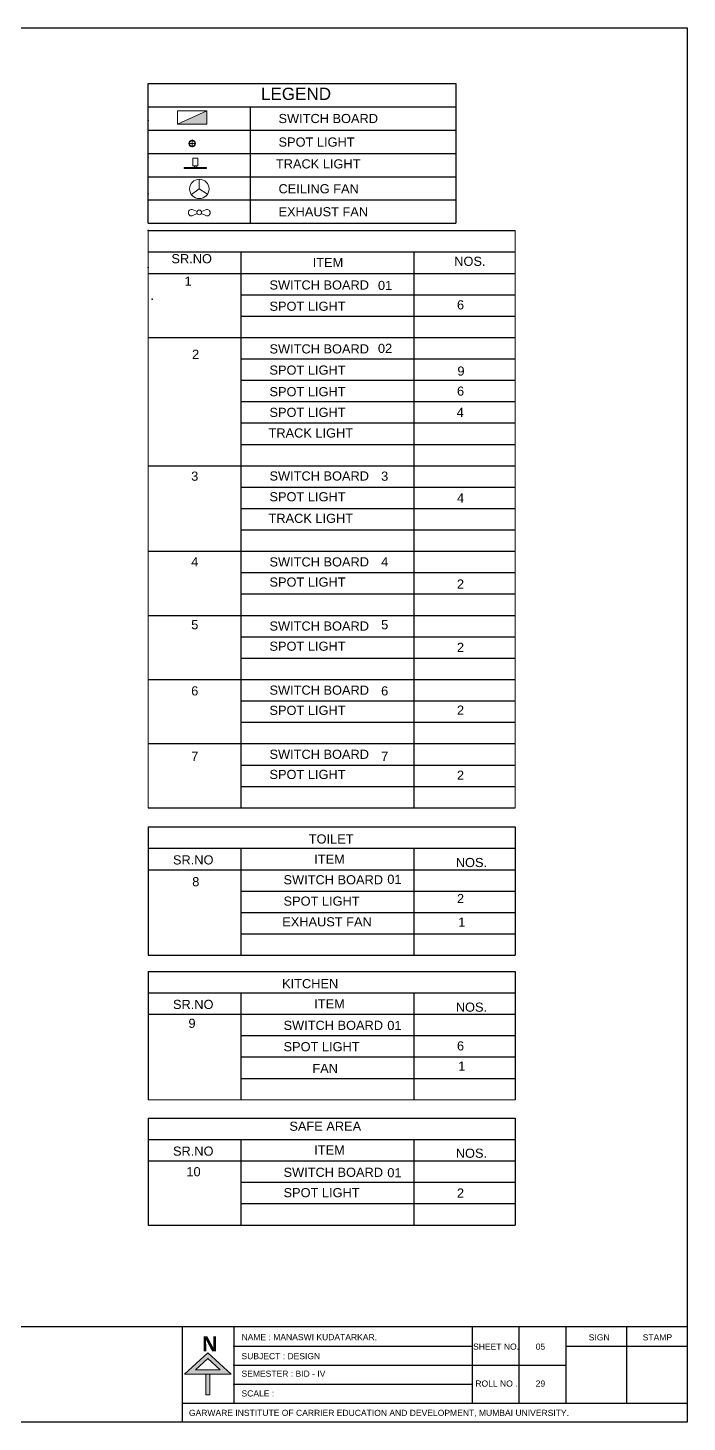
# Model space of a CAD drawing. Header units: millimetres. Extents: x 1926 to 160733, y 10813 to 39285.
# Drawn here: x 133915 to 144711, y 12464 to 35316 of the extents above; entities that cross this region are included whole.
import ezdxf

# ---------------------------------------------------------------- set-up
doc = ezdxf.new("R2010")
doc.units = ezdxf.units.MM
for name, color, linetype, lineweight in [('celling', 30, 'Continuous', 0), ('fan', 5, 'Continuous', 0), ('SCALE FORMET TEXT', 7, 'Continuous', 0), ('switch', 14, 'Continuous', 0), ('TEXT', 7, 'Continuous', 5), ('txt', 5, 'Continuous', 0), ('wall', 250, 'Continuous', 0)]:
    doc.layers.add(name, color=color, linetype=linetype, lineweight=lineweight)
doc.styles.get("Standard").update_dxf_attribs({"font": 'arial.ttf'})
doc.styles.add('style4', font='swissck.ttf')

msp = doc.modelspace()

# ---------------------------------------------------------------- hatches: boundary and pattern name
at = {"layer": 'switch'}
h = msp.add_hatch(color=256, dxfattribs=at)
h.dxf.hatch_style = 1
h.paths.add_polyline_path([(136363.62, 33737.181), (136439.752, 33737.181), (136847.896, 33737.181), (136847.896, 33953.887)])
at = {"layer": 'wall', "true_color": 0x939598}
h = msp.add_hatch(color=252, dxfattribs=at)
h.dxf.hatch_style = 1
h.paths.add_polyline_path([(136861.732, 13598.534), (136479.402, 13251.594), (136861.732, 13251.594), (137244.063, 13251.594)])
h.paths.add_polyline_path([(136861.732, 13320.904), (136658.922, 13320.904), (136861.732, 13504.941), (137064.542, 13320.904)], flags=16)
h.paths.add_polyline_path([(136896.387, 13251.594), (136827.077, 13251.594), (136827.077, 12913.02), (136896.387, 12913.02)])

# ---------------------------------------------------------------- linework, layer by layer
for p, q in [((135885.213, 34401.987), (140923.239, 34401.987)), ((135885.213, 32113.26), (135885.213, 34401.987)), ((140923.239, 34401.987), (140923.239, 32113.26)), ((135885.213, 34020.532), (140923.239, 34020.532)), ((137557.843, 32113.26), (137557.843, 34020.532)), ((135885.213, 33639.078), (140923.239, 33639.078)), ((135885.213, 33257.623), (140923.239, 33257.623)), ((135885.213, 32876.169), (140923.239, 32876.169)), ((135885.213, 32494.714), (140923.239, 32494.714)), ((135885.213, 32113.26), (140923.239, 32113.26)), ((135885.213, 31992.844), (141893.957, 31992.844)), ((135885.213, 31642.496), (141893.957, 31642.496)), ((137401.349, 31642.496), (137401.349, 22533.458)), ((140235.709, 31642.496), (140235.709, 22533.458)), ((135885.213, 31292.149), (141893.957, 31292.149)), ((137401.349, 30941.801), (141893.957, 30941.801)), ((137401.349, 30591.453), (141893.957, 30591.453)), ((135885.213, 30241.106), (141893.957, 30241.106)), ((137401.349, 29890.758), (141893.957, 29890.758)), ((137401.349, 29540.41), (141893.957, 29540.41)), ((137401.349, 29190.063), (141893.957, 29190.063)), ((137401.349, 28839.715), (141893.957, 28839.715)), ((137401.349, 28489.367), (141893.957, 28489.367)), ((135885.213, 28139.02), (141893.957, 28139.02)), ((137401.349, 27788.672), (141893.957, 27788.672)), ((137401.349, 27438.325), (141893.957, 27438.325)), ((137401.349, 27087.977), (141893.957, 27087.977)), ((135885.213, 26737.629), (141893.957, 26737.629)), ((137401.349, 26387.282), (141893.957, 26387.282)), ((137401.349, 26036.934), (141893.957, 26036.934)), ((135885.213, 25686.586), (141893.957, 25686.586)), ((137401.349, 25336.239), (141893.957, 25336.239)), ((137401.349, 24985.891), (141893.957, 24985.891)), ((135885.213, 24635.543), (141893.957, 24635.543)), ((137401.349, 24285.196), (141893.957, 24285.196)), ((137401.349, 23934.848), (141893.957, 23934.848)), ((135885.213, 23584.501), (141893.957, 23584.501)), ((137401.349, 23234.153), (141893.957, 23234.153)), ((137401.349, 22883.805), (141893.957, 22883.805)), ((135885.213, 22533.458), (141893.957, 22533.458)), ((135885.213, 22219.108), (141893.957, 22219.108)), ((135885.213, 22219.108), (135885.213, 20117.022)), ((141893.957, 22219.108), (141893.957, 20117.022)), ((135885.213, 21868.76), (141893.957, 21868.76)), ((137401.349, 21868.76), (137401.349, 20117.022)), ((140235.709, 21868.76), (140235.709, 20117.022)), ((135885.213, 21518.413), (141893.957, 21518.413)), ((137401.349, 21168.065), (141893.957, 21168.065)), ((137401.349, 20817.717), (141893.957, 20817.717)), ((137401.349, 20467.37), (141893.957, 20467.37)), ((135885.213, 20117.022), (141893.957, 20117.022)), ((135885.213, 19850.198), (141893.957, 19850.198)), ((135885.213, 19850.198), (135885.213, 17748.113)), ((141893.957, 19850.198), (141893.957, 17748.113)), ((135885.213, 19499.851), (141893.957, 19499.851)), ((137401.349, 19499.851), (137401.349, 17748.113)), ((140235.709, 19499.851), (140235.709, 17748.113)), ((135885.213, 19149.503), (141893.957, 19149.503)), ((137401.349, 18799.156), (141893.957, 18799.156)), ((137401.349, 18448.808), (141893.957, 18448.808)), ((137401.349, 18098.46), (141893.957, 18098.46)), ((135885.213, 17445.838), (141893.957, 17445.838)), ((135885.213, 17445.838), (135885.213, 15694.1)), ((141893.957, 17445.838), (141893.957, 15694.1)), ((135885.213, 17095.491), (141893.957, 17095.491)), ((137401.349, 17095.491), (137401.349, 15694.1)), ((140235.709, 17095.491), (140235.709, 15694.1)), ((135885.213, 16745.143), (141893.957, 16745.143)), ((137401.349, 16394.795), (141893.957, 16394.795)), ((137401.349, 16044.448), (141893.957, 16044.448)), ((135885.213, 15694.1), (141893.957, 15694.1)), ((144710.799, 14023.262), (113410.692, 14023.262)), ((136441.988, 14023.262), (136441.988, 12463.975)), ((137287.744, 14023.262), (137287.744, 12775.832)), ((141191.403, 14023.262), (141191.403, 12775.832)), ((141957.458, 14023.262), (141957.458, 12775.832)), ((142723.513, 14023.262), (142723.513, 12775.832)), ((143717.156, 14023.262), (143717.156, 12775.832)), ((137287.744, 13711.405), (141191.403, 13711.405)), ((142723.513, 13711.405), (144710.799, 13711.405)), ((137287.744, 13399.547), (142723.513, 13399.547)), ((137287.744, 13087.69), (141191.403, 13087.69)), ((136441.988, 12775.832), (144710.799, 12775.832))]:
    msp.add_line(p, q)
msp.add_lwpolyline([(113410.692, 35315.561), (144710.799, 35315.561), (144710.799, 12463.975), (113410.692, 12463.975)], close=True)
for p in [(135885.213, 33799.701), (135885.213, 33197.415), (135885.213, 32595.13), (135885.213, 31992.844), (135885.213, 31390.558), (135952.371, 30870.044), (137287.744, 13711.405), (137287.744, 13399.547), (137287.744, 13087.69), (137287.744, 12775.832)]:
    msp.add_point(p)
at = {"layer": 'celling'}
for p, q in [((136545.584, 33422.076), (136664.03, 33422.076)), ((136545.584, 33422.076), (136664.03, 33422.076)), ((136604.358, 33358.93), (136604.358, 33486.107)), ((136604.358, 33358.93), (136604.358, 33486.107))]:
    msp.add_line(p, q, dxfattribs=at)
for centre, radius in [((136604.807, 33422.076), 53.234), ((136604.807, 33422.076), 53.234), ((136604.358, 33422.076), 45.465), ((136604.358, 33422.076), 45.465)]:
    msp.add_circle(centre, radius, dxfattribs=at)
at = {"layer": 'fan'}
for p, q in [((136721.974, 32834.587), (136721.974, 32675.61)), ((136721.974, 32675.61), (136591.636, 32584.584)), ((136721.974, 32675.61), (136854.923, 32588.443))]:
    msp.add_line(p, q, dxfattribs=at)
msp.add_circle((136721.974, 32675.61), 158.977, dxfattribs=at)
at = {"layer": 'switch'}
msp.add_line((136847.896, 33953.887), (136363.62, 33737.181), dxfattribs=at)
msp.add_lwpolyline([(136363.62, 33953.887), (136847.896, 33953.887), (136847.896, 33737.181), (136363.62, 33737.181)], close=True, dxfattribs=at)
at = {"layer": 'TEXT'}
for p, q in [((136687.424, 32306.834), (136605.008, 32341.188)), ((136687.986, 32273.941), (136605.008, 32232.359)), ((136755.962, 32273.941), (136838.939, 32232.359)), ((136756.524, 32306.834), (136838.939, 32341.188)), ((135885.213, 31992.844), (135885.213, 22533.458)), ((141893.957, 31992.844), (141893.957, 22533.458)), ((140942.318, 30701.121), (140942.318, 30701.121)), ((140942.318, 18555.544), (140942.318, 18555.544)), ((141893.957, 17748.113), (135885.213, 17748.113))]:
    msp.add_line(p, q, dxfattribs=at)
msp.add_circle((136721.974, 32290.973), 38.016, dxfattribs=at)
for centre, start, end in [((136598.851, 32286.774), 83.5437173, 276.4562827), ((136845.097, 32286.774), 263.5437173, 96.4562827)]:
    msp.add_arc(centre, 54.762, start, end, dxfattribs=at)
at = {"layer": 'txt'}
for points in [[(136616.696, 33056.874), (136616.696, 33178.293), (136697.033, 33178.293), (136697.033, 33056.874)], [(136475.923, 33027.899), (136841.533, 33027.899), (136841.533, 33010.734), (136475.923, 33010.734)], [(136645.745, 33056.874), (136645.745, 33027.899), (136672.862, 33027.899), (136672.862, 33056.874)]]:
    msp.add_lwpolyline(points, close=True, dxfattribs=at)
at = {"layer": 'wall'}
for points in [[(136861.732, 13598.534), (136479.402, 13251.594), (136861.732, 13251.594)], [(136862.23, 13505.268), (136659.42, 13321.231), (136862.23, 13321.231), (137065.04, 13321.231), (136862.23, 13505.268)], [(136861.732, 13598.534), (137244.063, 13251.594), (136861.732, 13251.594)]]:
    msp.add_lwpolyline(points, dxfattribs=at)
msp.add_lwpolyline([(136896.885, 13251.921), (136827.575, 13251.921), (136827.575, 12913.347), (136896.885, 12913.347)], close=True, dxfattribs=at)

# ---------------------------------------------------------------- texts
for s, height, p in [('LEGEND ', 200, (137731.918, 34135.175)), ('SWITCH BOARD ', 150, (138019.301, 33755.287)), ('SPOT LIGHT ', 150, (138019.301, 33369.169)), ('TRACK LIGHT ', 150, (137976.631, 33011.82)), ('CEILING FAN ', 150, (138019.301, 32603.961)), ('EXHAUST FAN', 150, (138019.301, 32226.759)), ('SR.NO', 150, (136265.501, 31457.952)), ('ITEM ', 150, (138578.978, 31395.682)), ('NOS.', 150, (140897.194, 31415.135)), ('1 ', 150, (136480.546, 31089.368)), ('SWITCH BOARD ', 150, (137871.691, 31026.499)), ('01 ', 150, (139647.653, 31019.503)), ('6', 150, (140942.318, 30701.121)), ('SPOT LIGHT ', 150, (137871.137, 30678.649)), ('2', 150, (136604.027, 29890.758)), ('SWITCH BOARD ', 150, (137871.691, 29979.453)), ('02 ', 150, (139647.653, 29987.934)), ('SPOT LIGHT ', 150, (137871.137, 29631.603)), ('9', 150, (140949.363, 29615.686)), ('SPOT LIGHT ', 150, (137871.137, 29278.08)), ('6', 150, (140942.318, 29287.574)), ('SPOT LIGHT ', 150, (137871.137, 28938.912)), ('4', 150, (140937.912, 28939.431)), ('TRACK LIGHT ', 150, (137855.795, 28601.384)), ('3', 150, (136589.386, 27893.21)), ('SWITCH BOARD ', 150, (137871.691, 27896.5)), ('3', 150, (139699.88, 27893.21)), ('SPOT LIGHT ', 150, (137871.137, 27555.714)), ('4', 150, (140943.003, 27536.274)), ('TRACK LIGHT ', 150, (137855.795, 27202.263)), ('4', 150, (136589.386, 26488.771)), ('SWITCH BOARD ', 150, (137871.691, 26488.065)), ('4', 150, (139699.88, 26488.771)), ('SPOT LIGHT ', 150, (137871.137, 26157.45)), ('2', 150, (140941.734, 26125.322)), ('5', 150, (136589.386, 25458.262)), ('5', 150, (139699.88, 25458.262)), ('SWITCH BOARD ', 150, (137871.691, 25437.022)), ('SPOT LIGHT ', 150, (137871.137, 25106.407)), ('2', 150, (140941.734, 25087.39)), ('6', 150, (136589.386, 24374.194)), ('SWITCH BOARD ', 150, (137871.691, 24385.979)), ('6', 150, (139699.88, 24374.194)), ('SPOT LIGHT ', 150, (137871.137, 24055.364)), ('2', 150, (140941.734, 24058.168)), ('7', 150, (136589.386, 23300.051)), ('SWITCH BOARD ', 150, (137871.691, 23334.936)), ('7', 150, (139699.88, 23300.051)), ('SPOT LIGHT ', 150, (137871.137, 23004.321)), ('2', 150, (140941.734, 22991.429)), ('TOILET', 150, (138514.735, 21946.897)), ('SR.NO', 150, (136291.043, 21603.867)), ('ITEM ', 150, (138604.52, 21614.574)), ('NOS.', 150, (140922.736, 21561.051)), ('8', 150, (136606.222, 21246.668)), ('SWITCH BOARD ', 150, (138101.579, 21278.198)), ('01 ', 150, (139801.085, 21285.809)), ('SPOT LIGHT ', 150, (138101.579, 20928.109)), ('2', 150, (140941.734, 20970.542)), ('EXHAUST FAN', 150, (138079.953, 20589.142)), ('1 ', 150, (140962.11, 20584.022)), ('KITCHEN', 150, (138078.106, 19575.553)), ('SR.NO', 150, (136291.043, 19234.958)), ('ITEM ', 150, (138604.52, 19243.637)), ('NOS.', 150, (140922.736, 19190.115)), ('9', 150, (136544.252, 18925.79)), ('SWITCH BOARD ', 150, (138101.579, 18892.358)), ('01 ', 150, (139801.085, 18890.301)), ('SPOT LIGHT ', 150, (138101.579, 18542.269)), ('6', 150, (140942.318, 18555.544)), ('FAN  ', 150, (138573.527, 18185.594)), ('1 ', 150, (140962.11, 18223.937)), ('SAFE AREA ', 150, (138196.971, 17238.747)), ('SR.NO', 150, (136291.043, 16830.598)), ('ITEM ', 150, (138604.52, 16849.989)), ('NOS.', 150, (140922.736, 16796.466)), ('10', 150, (136510.562, 16493.251)), ('SWITCH BOARD ', 150, (138101.579, 16483.564)), ('01 ', 150, (139801.085, 16477.097)), ('SPOT LIGHT ', 150, (138101.579, 16149.922)), ('2', 150, (140941.734, 16143.654)), ('NAME : MANASWI KUDATARKAR.', 100, (137413.254, 13806.774)), ('SHEET NO. ', 100, (141205.492, 13651.635)), ('05', 100, (142231.214, 13651.635)), ('SIGN ', 100, (143100.122, 13803.512)), ('STAMP ', 100, (143984.267, 13803.512)), ('SUBJECT : DESIGN ', 100, (137413.254, 13495.485)), ('SEMESTER : BID - IV', 100, (137413.254, 13207.951)), ('ROLL NO .', 100, (141243.492, 13046.171)), ('29', 100, (142231.214, 13046.171)), ('SCALE :', 100, (137413.254, 12883.982)), ('GARWARE INSTITUTE OF CARRIER EDUCATION AND DEVELOPMENT, MUMBAI UNIVERSITY.', 100, (136552.151, 12565.586))]:
    msp.add_text(s, height=height).set_placement(p)
at = {"layer": 'SCALE FORMET TEXT', "color": 18, "true_color": 0x000000, "insert": (136761.971, 13869.726), "char_height": 248.30926, "width": 2268.32386, "attachment_point": 1, "style": 'style4'}
msp.add_mtext('{\\fYu Gothic UI Semibold|b0|i0|c0|p34;N}', dxfattribs=at)

doc.saveas('drawing.dxf')
